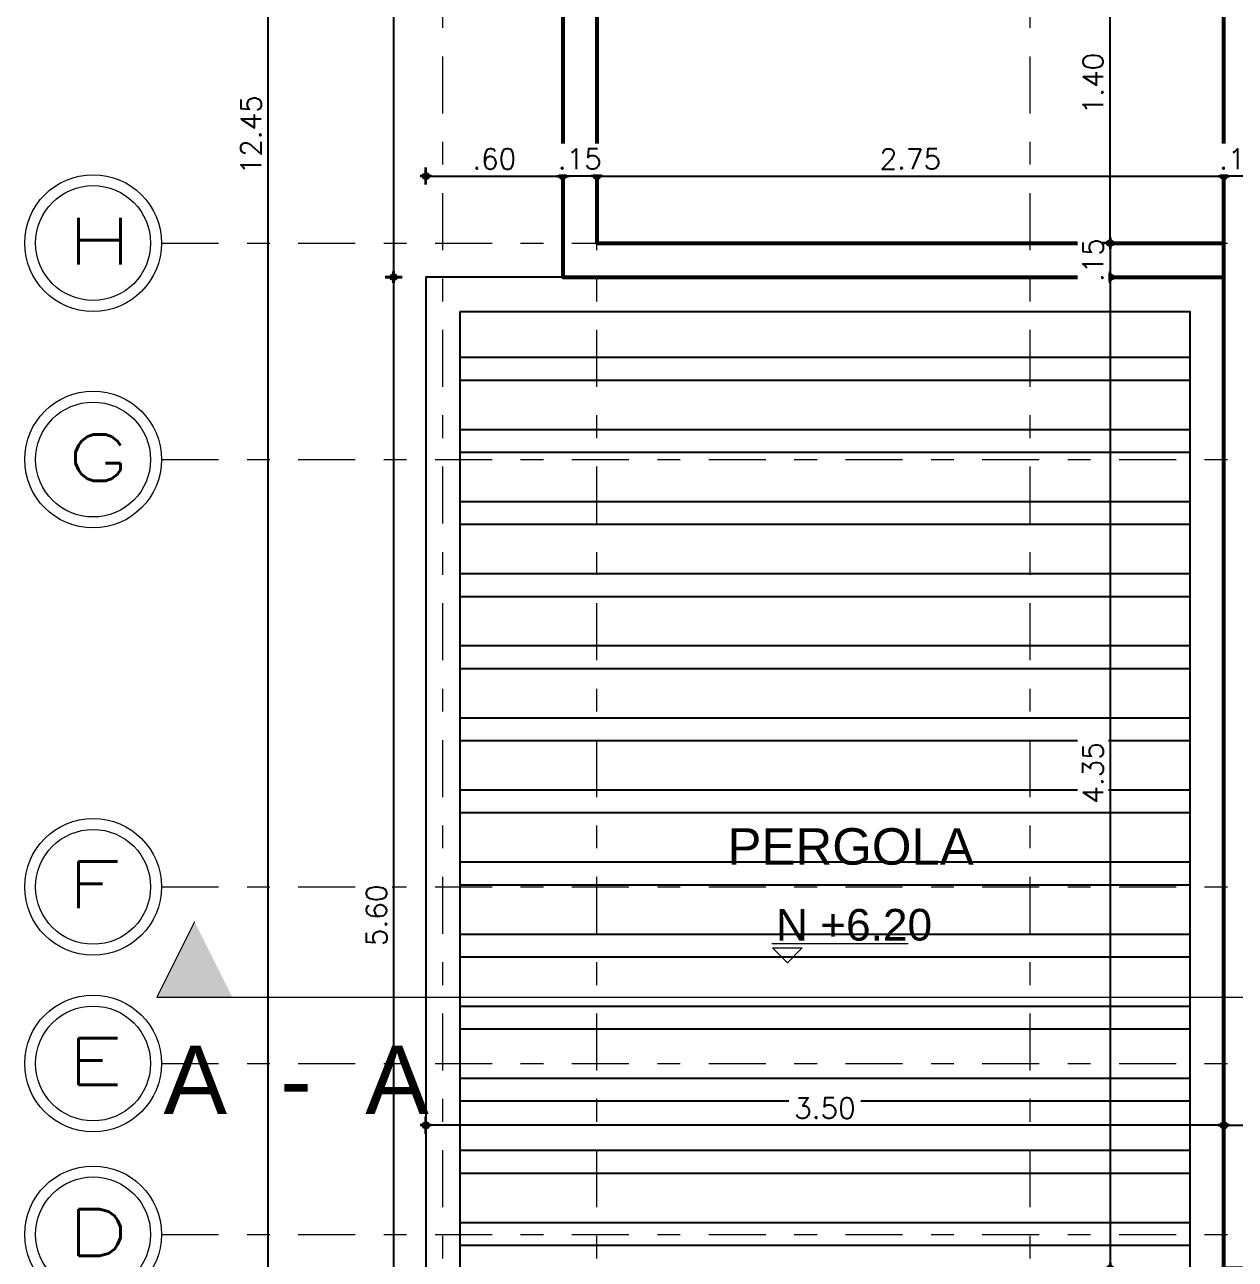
# Model space of a CAD drawing. Header units: metres. Extents: x -50 to 76, y -61 to 14.
# Drawn here: x 44.7 to 50.01, y -4.46 to 0.96 of the extents above; entities that cross this region are included whole.
import ezdxf

# ---------------------------------------------------------------- set-up
doc = ezdxf.new("R2010")
doc.units = ezdxf.units.M
doc.header["$MEASUREMENT"] = 0
for name, pattern in [('CENTER', [2, 1.25, -0.25, 0.25, -0.25]), ('CENTERX2', [4, 2.5, -0.5, 0.5, -0.5]), ('DASHDOT2', [0.5, 0.25, -0.125, 0, -0.125])]:
    doc.linetypes.add(name, pattern=pattern)
for name, color, linetype, lineweight in [('1 CORTES', 113, 'Continuous', 18), ('1 CUBIERTAS', 226, 'Continuous', 53), ('1 NIVELES', 145, 'Continuous', 18), ('1 PERGOLAS', 47, 'Continuous', 25), ('1 TEXTOS', 4, 'Continuous', 20), ('_TXT1', 7, 'Continuous', 0), ('achurados', 251, 'Continuous', 0), ('COTAS', 251, 'Continuous', 35), ('EJES', 251, 'CENTERX2', 0), ('F-PLANO 3', 81, 'Continuous', 20), ('TEXTOS', 4, 'Continuous', 25)]:
    doc.layers.add(name, color=color, linetype=linetype, lineweight=lineweight)
doc.styles.add('cotas', font='romans.shx')
doc.styles.add('Estilo_Generado_1', font='arial.ttf')
doc.styles.add('LEROY', font='arial.ttf')
doc.styles.add('ROMANS', font='romans', dxfattribs={"width": 0.7})
doc.dimstyles.new('COT-50', dxfattribs={"dimscale": 0.5, "dimtxt": 0.18, "dimasz": 0.05, "dimexe": 0.08, "dimexo": 0.1, "dimgap": 0.06, "dimtad": 1, "dimzin": 4, "dimdsep": 46, "dimtxsty": 'cotas', "dimblk1": 'COTA', "dimblk2": 'COTA', "dimsah": 1, "dimcen": 0.09, "dimse1": 1, "dimse2": 1, "dimclrd": 256, "dimclre": 253, "dimclrt": 14, "dimadec": 0, "dimazin": 0, "dimtfac": 1, "dimtix": 1, "dimtmove": 0, "dimatfit": 3, "dimldrblk": 'COTA', "dimfxl": 1, "dimtfill": 1, "dimtfillclr": 256, "dimtolj": 1, "dimtzin": 12, "dimarcsym": 0})

# ---------------------------------------------------------------- blocks, each defined once
blk = doc.blocks.new('COTA')
for p, q in [((-1, 0), (1, 0)), ((0, 1.5), (0, -1.5))]:
    blk.add_line(p, q)
blk.add_circle((0, 0), 0.5)
blk = doc.blocks.new('*D607')
at = {"layer": 'COTAS', "lineweight": -2, "transparency": 16777216}
blk.add_line((46.3192, 4.725), (46.3192, -0.125), dxfattribs=at)
at = {"layer": 'Defpoints', "color": 0, "transparency": 16777216}
for p in [(47.0609, 4.75), (46.3192, -0.15), (47.0609, -0.15)]:
    blk.add_point(p, dxfattribs=at)
at = {"layer": 'COTAS', "lineweight": -2, "transparency": 16777216, "xscale": 0.025, "yscale": 0.025, "zscale": 0.025}
for p, rotation in [((46.3192, 4.75), 90), ((46.3192, -0.15), 270)]:
    blk.add_blockref('COTA', p, dxfattribs=dict(at, rotation=rotation))
at = {"layer": 'COTAS', "color": 14, "transparency": 16777216, "insert": (46.2442, 2.3), "char_height": 0.09, "attachment_point": 5, "rotation": 90, "style": 'cotas', "bg_fill": 3, "box_fill_scale": 1.25, "bg_fill_color": 256, "bg_fill_true_color": 13158600, "bg_fill_transparency": 0}
blk.add_mtext('\\A1;4.90', dxfattribs=at)
blk = doc.blocks.new('*D608')
at = {"layer": 'COTAS', "lineweight": -2, "transparency": 16777216}
blk.add_line((46.3192, -0.175), (46.3192, -5.725), dxfattribs=at)
at = {"layer": 'Defpoints', "color": 0, "transparency": 16777216}
for p in [(46.4609, -0.15), (46.3192, -5.75), (46.4609, -5.75)]:
    blk.add_point(p, dxfattribs=at)
at = {"layer": 'COTAS', "lineweight": -2, "transparency": 16777216, "xscale": 0.025, "yscale": 0.025, "zscale": 0.025}
for p, rotation in [((46.3192, -0.15), 90), ((46.3192, -5.75), 270)]:
    blk.add_blockref('COTA', p, dxfattribs=dict(at, rotation=rotation))
at = {"layer": 'COTAS', "color": 14, "transparency": 16777216, "insert": (46.2442, -2.95), "char_height": 0.09, "attachment_point": 5, "rotation": 90, "style": 'cotas', "bg_fill": 3, "box_fill_scale": 1.25, "bg_fill_color": 256, "bg_fill_true_color": 13158600, "bg_fill_transparency": 0}
blk.add_mtext('\\A1;5.60', dxfattribs=at)
blk = doc.blocks.new('*D617')
at = {"layer": 'COTAS', "lineweight": -2, "transparency": 16777216}
blk.add_line((45.7686, -5.725), (45.7686, 6.675), dxfattribs=at)
at = {"layer": 'Defpoints', "color": 0, "transparency": 16777216}
for p in [(45.7686, 6.7), (47.0609, 6.7), (46.4609, -5.75)]:
    blk.add_point(p, dxfattribs=at)
at = {"layer": 'COTAS', "lineweight": -2, "transparency": 16777216, "xscale": 0.025, "yscale": 0.025, "zscale": 0.025}
for p, rotation in [((45.7686, 6.7), 90), ((45.7686, -5.75), 270)]:
    blk.add_blockref('COTA', p, dxfattribs=dict(at, rotation=rotation))
at = {"layer": 'COTAS', "color": 14, "transparency": 16777216, "insert": (45.6936, 0.475), "char_height": 0.09, "attachment_point": 5, "rotation": 90, "style": 'cotas', "bg_fill": 3, "box_fill_scale": 1.25, "bg_fill_color": 256, "bg_fill_true_color": 13158600, "bg_fill_transparency": 0}
blk.add_mtext('\\A1;12.45', dxfattribs=at)
blk = doc.blocks.new('*D618')
at = {"layer": 'COTAS', "lineweight": -2, "transparency": 16777216}
blk.add_line((49.9359, -3.8714), (46.4859, -3.8714), dxfattribs=at)
at = {"layer": 'Defpoints', "color": 0, "transparency": 16777216}
for p in [(46.4609, -3.8714), (46.4609, -5.75), (49.9609, -5.75)]:
    blk.add_point(p, dxfattribs=at)
at = {"layer": 'COTAS', "lineweight": -2, "transparency": 16777216, "xscale": 0.025, "yscale": 0.025, "zscale": 0.025, "rotation": 180}
blk.add_blockref('COTA', (46.4609, -3.8714), dxfattribs=at)
at = {"layer": 'COTAS', "lineweight": -2, "transparency": 16777216, "xscale": 0.025, "yscale": 0.025, "zscale": 0.025}
blk.add_blockref('COTA', (49.9609, -3.8714), dxfattribs=at)
at = {"layer": 'COTAS', "color": 14, "transparency": 16777216, "insert": (48.2109, -3.7964), "char_height": 0.09, "attachment_point": 5, "style": 'cotas', "bg_fill": 3, "box_fill_scale": 1.25, "bg_fill_color": 256, "bg_fill_true_color": 13158600, "bg_fill_transparency": 0}
blk.add_mtext('\\A1;3.50', dxfattribs=at)
blk = doc.blocks.new('*D619')
at = {"layer": 'COTAS', "lineweight": -2, "transparency": 16777216}
blk.add_line((49.9859, -3.8714), (61.6359, -3.8714), dxfattribs=at)
at = {"layer": 'Defpoints', "color": 0, "transparency": 16777216}
for p in [(61.6609, -3.8714), (49.9609, -4.5), (61.6609, -4.5)]:
    blk.add_point(p, dxfattribs=at)
at = {"layer": 'COTAS', "lineweight": -2, "transparency": 16777216, "xscale": 0.025, "yscale": 0.025, "zscale": 0.025, "rotation": 180}
blk.add_blockref('COTA', (49.9609, -3.8714), dxfattribs=at)
at = {"layer": 'COTAS', "lineweight": -2, "transparency": 16777216, "xscale": 0.025, "yscale": 0.025, "zscale": 0.025}
blk.add_blockref('COTA', (61.6609, -3.8714), dxfattribs=at)
at = {"layer": 'COTAS', "color": 14, "transparency": 16777216, "insert": (55.8109, -3.7964), "char_height": 0.09, "attachment_point": 5, "style": 'cotas', "bg_fill": 3, "box_fill_scale": 1.25, "bg_fill_color": 256, "bg_fill_true_color": 13158600, "bg_fill_transparency": 0}
blk.add_mtext('\\A1;11.70', dxfattribs=at)
blk = doc.blocks.new('*D627')
at = {"layer": 'COTAS', "lineweight": -2, "transparency": 16777216}
blk.add_line((46.4859, 0.2942), (47.0359, 0.2942), dxfattribs=at)
at = {"layer": 'Defpoints', "color": 0, "transparency": 16777216}
for p in [(47.0609, 0.2942), (46.4609, -0.15), (47.0609, -0.15)]:
    blk.add_point(p, dxfattribs=at)
at = {"layer": 'COTAS', "lineweight": -2, "transparency": 16777216, "xscale": 0.025, "yscale": 0.025, "zscale": 0.025, "rotation": 180}
blk.add_blockref('COTA', (46.4609, 0.2942), dxfattribs=at)
at = {"layer": 'COTAS', "lineweight": -2, "transparency": 16777216, "xscale": 0.025, "yscale": 0.025, "zscale": 0.025}
blk.add_blockref('COTA', (47.0609, 0.2942), dxfattribs=at)
at = {"layer": 'COTAS', "color": 14, "transparency": 16777216, "insert": (46.7609, 0.3692), "char_height": 0.09, "attachment_point": 5, "style": 'cotas', "bg_fill": 3, "box_fill_scale": 1.25, "bg_fill_color": 256, "bg_fill_true_color": 13158600, "bg_fill_transparency": 0}
blk.add_mtext('\\A1;.60', dxfattribs=at)
blk = doc.blocks.new('*D628')
at = {"layer": 'COTAS', "lineweight": -2, "transparency": 16777216}
blk.add_line((47.2359, 0.2942), (49.9359, 0.2942), dxfattribs=at)
at = {"layer": 'Defpoints', "color": 0, "transparency": 16777216}
for p in [(49.9609, 0.2942), (47.2109, 0), (49.9609, 0)]:
    blk.add_point(p, dxfattribs=at)
at = {"layer": 'COTAS', "lineweight": -2, "transparency": 16777216, "xscale": 0.025, "yscale": 0.025, "zscale": 0.025, "rotation": 180}
blk.add_blockref('COTA', (47.2109, 0.2942), dxfattribs=at)
at = {"layer": 'COTAS', "lineweight": -2, "transparency": 16777216, "xscale": 0.025, "yscale": 0.025, "zscale": 0.025}
blk.add_blockref('COTA', (49.9609, 0.2942), dxfattribs=at)
at = {"layer": 'COTAS', "color": 14, "transparency": 16777216, "insert": (48.5859, 0.3692), "char_height": 0.09, "attachment_point": 5, "style": 'cotas', "bg_fill": 3, "box_fill_scale": 1.25, "bg_fill_color": 256, "bg_fill_true_color": 13158600, "bg_fill_transparency": 0}
blk.add_mtext('\\A1;2.75', dxfattribs=at)
blk = doc.blocks.new('*D629')
at = {"layer": 'COTAS', "lineweight": -2, "transparency": 16777216}
blk.add_line((47.2109, 0.2942), (47.0609, 0.2942), dxfattribs=at)
at = {"layer": 'Defpoints', "color": 0, "transparency": 16777216}
for p in [(47.2109, 0), (47.0609, -0.15)]:
    blk.add_point(p, dxfattribs=at)
at = {"layer": 'COTAS', "color": 14, "transparency": 16777216, "insert": (47.1359, 0.3692), "char_height": 0.09, "attachment_point": 5, "style": 'cotas', "bg_fill": 3, "box_fill_scale": 1.25, "bg_fill_color": 256, "bg_fill_true_color": 13158600, "bg_fill_transparency": 0}
blk.add_mtext('\\A1;.15', dxfattribs=at)
at = {"layer": 'Defpoints', "color": 0, "transparency": 16777216}
blk.add_point((47.0609, 0.2942), dxfattribs=at)
blk = doc.blocks.new('*D630')
at = {"layer": 'COTAS', "lineweight": -2, "transparency": 16777216}
blk.add_line((50.1109, 0.2942), (49.9609, 0.2942), dxfattribs=at)
at = {"layer": 'Defpoints', "color": 0, "transparency": 16777216}
for p in [(49.9609, 1.4), (50.1109, 1.25)]:
    blk.add_point(p, dxfattribs=at)
at = {"layer": 'COTAS', "color": 14, "transparency": 16777216, "insert": (50.0359, 0.3692), "char_height": 0.09, "attachment_point": 5, "style": 'cotas', "bg_fill": 3, "box_fill_scale": 1.25, "bg_fill_color": 256, "bg_fill_true_color": 13158600, "bg_fill_transparency": 0}
blk.add_mtext('\\A1;.15', dxfattribs=at)
at = {"layer": 'Defpoints', "color": 0, "transparency": 16777216}
blk.add_point((49.9609, 0.2942), dxfattribs=at)
blk = doc.blocks.new('*D666')
at = {"layer": 'COTAS', "lineweight": -2, "transparency": 16777216}
blk.add_line((52.8228, -4.35), (52.8228, -4.5), dxfattribs=at)
at = {"layer": 'Defpoints', "color": 0, "transparency": 16777216}
for p in [(50.1109, -4.35), (49.9609, -4.5)]:
    blk.add_point(p, dxfattribs=at)
at = {"layer": 'COTAS', "color": 14, "transparency": 16777216, "insert": (52.7478, -4.425), "char_height": 0.09, "attachment_point": 5, "rotation": 90, "style": 'cotas', "bg_fill": 3, "box_fill_scale": 1.25, "bg_fill_color": 256, "bg_fill_true_color": 13158600, "bg_fill_transparency": 0}
blk.add_mtext('\\A1;.15', dxfattribs=at)
at = {"layer": 'Defpoints', "color": 0, "transparency": 16777216}
blk.add_point((52.8228, -4.5), dxfattribs=at)
blk = doc.blocks.new('*D669')
at = {"layer": 'COTAS', "lineweight": -2, "transparency": 16777216}
blk.add_line((49.462, -0.175), (49.462, -4.475), dxfattribs=at)
at = {"layer": 'Defpoints', "color": 0, "transparency": 16777216}
for p in [(49.9609, -0.15), (49.462, -4.5), (49.9609, -4.5)]:
    blk.add_point(p, dxfattribs=at)
at = {"layer": 'COTAS', "lineweight": -2, "transparency": 16777216, "xscale": 0.025, "yscale": 0.025, "zscale": 0.025}
for p, rotation in [((49.462, -0.15), 90), ((49.462, -4.5), 270)]:
    blk.add_blockref('COTA', p, dxfattribs=dict(at, rotation=rotation))
at = {"layer": 'COTAS', "color": 14, "transparency": 16777216, "insert": (49.387, -2.325), "char_height": 0.09, "attachment_point": 5, "rotation": 90, "style": 'cotas', "bg_fill": 3, "box_fill_scale": 1.25, "bg_fill_color": 256, "bg_fill_true_color": 13158600, "bg_fill_transparency": 0}
blk.add_mtext('\\A1;4.35', dxfattribs=at)
blk = doc.blocks.new('*D670')
at = {"layer": 'COTAS', "lineweight": -2, "transparency": 16777216}
blk.add_line((49.462, 0), (49.462, -0.15), dxfattribs=at)
at = {"layer": 'Defpoints', "color": 0, "transparency": 16777216}
for p in [(49.9609, 0), (49.9609, -0.15)]:
    blk.add_point(p, dxfattribs=at)
at = {"layer": 'COTAS', "color": 14, "transparency": 16777216, "insert": (49.387, -0.075), "char_height": 0.09, "attachment_point": 5, "rotation": 90, "style": 'cotas', "bg_fill": 3, "box_fill_scale": 1.25, "bg_fill_color": 256, "bg_fill_true_color": 13158600, "bg_fill_transparency": 0}
blk.add_mtext('\\A1;.15', dxfattribs=at)
at = {"layer": 'Defpoints', "color": 0, "transparency": 16777216}
blk.add_point((49.462, -0.15), dxfattribs=at)
blk = doc.blocks.new('*D671')
at = {"layer": 'COTAS', "lineweight": -2, "transparency": 16777216}
blk.add_line((49.462, 0.025), (49.462, 1.375), dxfattribs=at)
at = {"layer": 'Defpoints', "color": 0, "transparency": 16777216}
for p in [(49.462, 1.4), (49.9609, 1.4), (49.9609, 0)]:
    blk.add_point(p, dxfattribs=at)
at = {"layer": 'COTAS', "lineweight": -2, "transparency": 16777216, "xscale": 0.025, "yscale": 0.025, "zscale": 0.025}
for p, rotation in [((49.462, 1.4), 90), ((49.462, 0), 270)]:
    blk.add_blockref('COTA', p, dxfattribs=dict(at, rotation=rotation))
at = {"layer": 'COTAS', "color": 14, "transparency": 16777216, "insert": (49.387, 0.7), "char_height": 0.09, "attachment_point": 5, "rotation": 90, "style": 'cotas', "bg_fill": 3, "box_fill_scale": 1.25, "bg_fill_color": 256, "bg_fill_true_color": 13158600, "bg_fill_transparency": 0}
blk.add_mtext('\\A1;1.40', dxfattribs=at)

msp = doc.modelspace()

# ---------------------------------------------------------------- hatches: boundary and pattern name
at = {"layer": '1 CORTES'}
msp.add_hatch(color=256, dxfattribs=at).paths.add_polyline_path([(45.2813, -3.3086), (45.6114, -3.3086), (45.4464, -2.9786)])

# ---------------------------------------------------------------- linework, layer by layer
for p, q in [((45.4464, -2.9786), (45.2813, -3.3086)), ((45.2813, -3.3086), (68.1098, -3.3086))]:
    msp.add_line(p, q, dxfattribs=at)
at = {"layer": '1 CUBIERTAS'}
for points in [[(55.7109, 1.4), (55.7109, 5.9), (53.2609, 5.9), (53.2609, 6.7), (48.9609, 6.7), (48.9609, 4.75), (47.0609, 4.75), (47.0609, -0.15), (49.9609, -0.15)], [(55.5609, 1.4), (55.5609, 5.75), (53.1109, 5.75), (53.1109, 6.55), (49.1109, 6.55), (49.1109, 4.6), (47.2109, 4.6), (47.2109, 0), (49.9609, 0)]]:
    msp.add_lwpolyline(points, dxfattribs=at)
msp.add_lwpolyline([(61.6609, -4.5), (49.9609, -4.5), (49.9609, 1.4), (61.6609, 1.4)], close=True, dxfattribs=at)
at = {"layer": '1 NIVELES', "color": 2, "linetype": 'CENTER'}
for p, q in [((47.9787, -3.074), (48.5754, -3.074)), ((48.0464, -3.158), (47.9811, -3.0929)), ((47.9811, -3.0929), (48.1118, -3.0929)), ((48.0464, -3.158), (48.1118, -3.0929))]:
    msp.add_line(p, q, dxfattribs=at)
at = {"layer": '1 PERGOLAS'}
for p, q in [((46.6109, -0.5013), (49.8109, -0.5013)), ((46.6109, -0.6013), (49.8109, -0.6013)), ((46.6109, -0.8177), (49.8109, -0.8177)), ((46.6109, -0.9177), (49.8109, -0.9177)), ((46.6109, -1.134), (49.8109, -1.134)), ((46.6109, -1.234), (49.8109, -1.234)), ((46.6109, -1.4503), (49.8109, -1.4503)), ((46.6109, -1.5503), (49.8109, -1.5503)), ((46.6109, -1.7666), (49.8109, -1.7666)), ((46.6109, -1.8666), (49.8109, -1.8666)), ((46.6109, -2.083), (49.8109, -2.083)), ((46.6109, -2.183), (49.8109, -2.183)), ((46.6109, -2.3993), (49.8109, -2.3993)), ((46.6109, -2.4993), (49.8109, -2.4993)), ((46.6109, -2.7156), (49.8109, -2.7156)), ((46.6109, -2.8156), (49.8109, -2.8156)), ((46.6109, -3.032), (49.8109, -3.032)), ((46.6109, -3.132), (49.8109, -3.132)), ((46.6109, -3.3483), (49.8109, -3.3483)), ((46.6109, -3.4483), (49.8109, -3.4483)), ((46.6109, -3.6646), (49.8109, -3.6646)), ((46.6109, -3.7646), (49.8109, -3.7646)), ((46.6109, -3.981), (49.8109, -3.981)), ((46.6109, -4.081), (49.8109, -4.081)), ((46.6109, -4.2973), (49.8109, -4.2973)), ((46.6109, -4.3973), (49.8109, -4.3973))]:
    msp.add_line(p, q, dxfattribs=at)
for points in [[(49.9609, -0.15), (46.4609, -0.15), (46.4609, -5.75), (49.9609, -5.75)], [(46.6109, -0.3), (49.8109, -0.3), (49.8109, -5.6), (46.6109, -5.6)]]:
    msp.add_lwpolyline(points, close=True, dxfattribs=at)
at = {"layer": 'achurados', "color": 251, "linetype": 'ByBlock'}
for centre in [(45.0013, 0), (45.0013, -0.95), (45.0013, -2.825), (45.0013, -3.6), (45.0013, -4.35)]:
    msp.add_circle(centre, 0.3, dxfattribs=at)
at = {"layer": 'EJES', "linetype": 'DASHDOT2'}
for p, q in [((46.5359, -10.2308), (46.5359, 7.233)), ((46.5359, -10.2308), (46.5359, 7.233)), ((47.2109, -10.2308), (47.2109, 7.233)), ((47.2109, -10.2308), (47.2109, 7.233)), ((49.1109, -10.2308), (49.1109, 7.233)), ((49.1109, -10.2308), (49.1109, 7.233)), ((45.3013, 0), (68.9328, 0)), ((45.3013, -0.95), (68.9328, -0.95)), ((45.3013, -2.825), (68.9958, -2.825)), ((45.3013, -3.6), (69.0229, -3.6)), ((45.3013, -4.35), (69.0229, -4.35))]:
    msp.add_line(p, q, dxfattribs=at)
at = {"layer": 'F-PLANO 3', "color": 1, "linetype": 'ByBlock'}
for centre in [(45.0013, 0), (45.0013, -0.95), (45.0013, -2.825), (45.0013, -3.6), (45.0013, -4.35)]:
    msp.add_circle(centre, 0.252, dxfattribs=at)

# ---------------------------------------------------------------- texts
at = {"layer": '1 CORTES', "style": 'Estilo_Generado_1'}
msp.add_text('A  -  A', height=0.3, dxfattribs=at).set_placement((45.3097, -3.8224))
at = {"layer": '1 TEXTOS', "insert": (47.7835, -2.5676), "char_height": 0.16, "attachment_point": 1, "style": 'Estilo_Generado_1'}
msp.add_mtext('\\A1;\\pxql;PERGOLA', dxfattribs=at)
at = {"layer": '_TXT1', "style": 'ROMANS', "width": 1.5}
for s, p in [('H', (44.8853, -0.0936)), ('G', (44.8853, -1.0436)), ('F', (44.8853, -2.9186)), ('E', (44.8853, -3.6936)), ('D', (44.8853, -4.4436))]:
    msp.add_text(s, height=0.2042, dxfattribs=at).set_placement(p)
at = {"layer": 'TEXTOS', "color": 2, "style": 'LEROY'}
msp.add_text('N +6.20', height=0.13885, rotation=0.0654, dxfattribs=at).set_placement((47.9963, -3.0613))

# ---------------------------------------------------------------- next in the draw order: dimensions: what is measured, and where the dimension line sits
at = {"layer": 'COTAS'}
dim = msp.add_linear_dim(base=(46.3192, -0.15), p1=(47.0609, 4.75), p2=(47.0609, -0.15), angle=90, dimstyle='COT-50', dxfattribs=at)
dim.commit()
dim.dimension.update_dxf_attribs({"geometry": '*D607', "text_midpoint": (46.2442, 2.3)})
dim = msp.add_linear_dim(base=(49.9609, 0.2942), p1=(47.2109, 0), p2=(49.9609, 0), dimstyle='COT-50', dxfattribs=at)
dim.commit()
dim.dimension.update_dxf_attribs({"geometry": '*D628', "text_midpoint": (48.5859, 0.3692)})

# ---------------------------------------------------------------- next in the draw order: dimensions: what is measured, and where the dimension line sits
dim = msp.add_linear_dim(base=(49.9609, 0.2942), p1=(50.1109, 1.25), p2=(49.9609, 1.4), dimstyle='COT-50', dxfattribs=at)
dim.commit()
dim.dimension.update_dxf_attribs({"geometry": '*D630', "text_midpoint": (50.0359, 0.3692)})
dim = msp.add_linear_dim(base=(46.3192, -5.75), p1=(46.4609, -0.15), p2=(46.4609, -5.75), angle=90, dimstyle='COT-50', dxfattribs=at)
dim.commit()
dim.dimension.update_dxf_attribs({"geometry": '*D608', "text_midpoint": (46.2442, -2.95)})

# ---------------------------------------------------------------- next in the draw order: dimensions: what is measured, and where the dimension line sits
dim = msp.add_linear_dim(base=(45.7686, 6.7), p1=(46.4609, -5.75), p2=(47.0609, 6.7), angle=90, dimstyle='COT-50', dxfattribs=at)
dim.commit()
dim.dimension.update_dxf_attribs({"geometry": '*D617', "text_midpoint": (45.6936, 0.475)})

# ---------------------------------------------------------------- next in the draw order: dimensions: what is measured, and where the dimension line sits
for base, p1, p2, picture, middle in [((47.0609, 0.2942), (46.4609, -0.15), (47.0609, -0.15), '*D627', (46.7609, 0.3692)), ((46.4609, -3.8714), (49.9609, -5.75), (46.4609, -5.75), '*D618', (48.2109, -3.7964))]:
    dim = msp.add_linear_dim(base=base, p1=p1, p2=p2, dimstyle='COT-50', dxfattribs=at)
    dim.commit()
    dim.dimension.update_dxf_attribs({"geometry": picture, "text_midpoint": middle})

# ---------------------------------------------------------------- next in the draw order: dimensions: what is measured, and where the dimension line sits
for base, p1, p2, picture, middle in [((47.0609, 0.2942), (47.2109, 0), (47.0609, -0.15), '*D629', (47.1359, 0.3692)), ((61.6609, -3.8714), (49.9609, -4.5), (61.6609, -4.5), '*D619', (55.8109, -3.7964))]:
    dim = msp.add_linear_dim(base=base, p1=p1, p2=p2, dimstyle='COT-50', dxfattribs=at)
    dim.commit()
    dim.dimension.update_dxf_attribs({"geometry": picture, "text_midpoint": middle})

# ---------------------------------------------------------------- next in the draw order: dimensions: what is measured, and where the dimension line sits
dim = msp.add_linear_dim(base=(52.8228, -4.5), p1=(50.1109, -4.35), p2=(49.9609, -4.5), angle=90, dimstyle='COT-50', dxfattribs=at)
dim.commit()
dim.dimension.update_dxf_attribs({"geometry": '*D666', "text_midpoint": (52.7478, -4.425)})

# ---------------------------------------------------------------- next in the draw order: dimensions: what is measured, and where the dimension line sits
dim = msp.add_linear_dim(base=(49.462, -4.5), p1=(49.9609, -0.15), p2=(49.9609, -4.5), angle=90, dimstyle='COT-50', dxfattribs=at)
dim.commit()
dim.dimension.update_dxf_attribs({"geometry": '*D669', "text_midpoint": (49.387, -2.325)})

# ---------------------------------------------------------------- next in the draw order: dimensions: what is measured, and where the dimension line sits
dim = msp.add_linear_dim(base=(49.462, -0.15), p1=(49.9609, 0), p2=(49.9609, -0.15), angle=90, dimstyle='COT-50', dxfattribs=at)
dim.commit()
dim.dimension.update_dxf_attribs({"geometry": '*D670', "text_midpoint": (49.387, -0.075)})

# ---------------------------------------------------------------- next in the draw order: dimensions: what is measured, and where the dimension line sits
dim = msp.add_linear_dim(base=(49.462, 1.4), p1=(49.9609, 0), p2=(49.9609, 1.4), angle=90, dimstyle='COT-50', dxfattribs=at)
dim.commit()
dim.dimension.update_dxf_attribs({"geometry": '*D671', "text_midpoint": (49.387, 0.7)})

doc.saveas('drawing.dxf')
